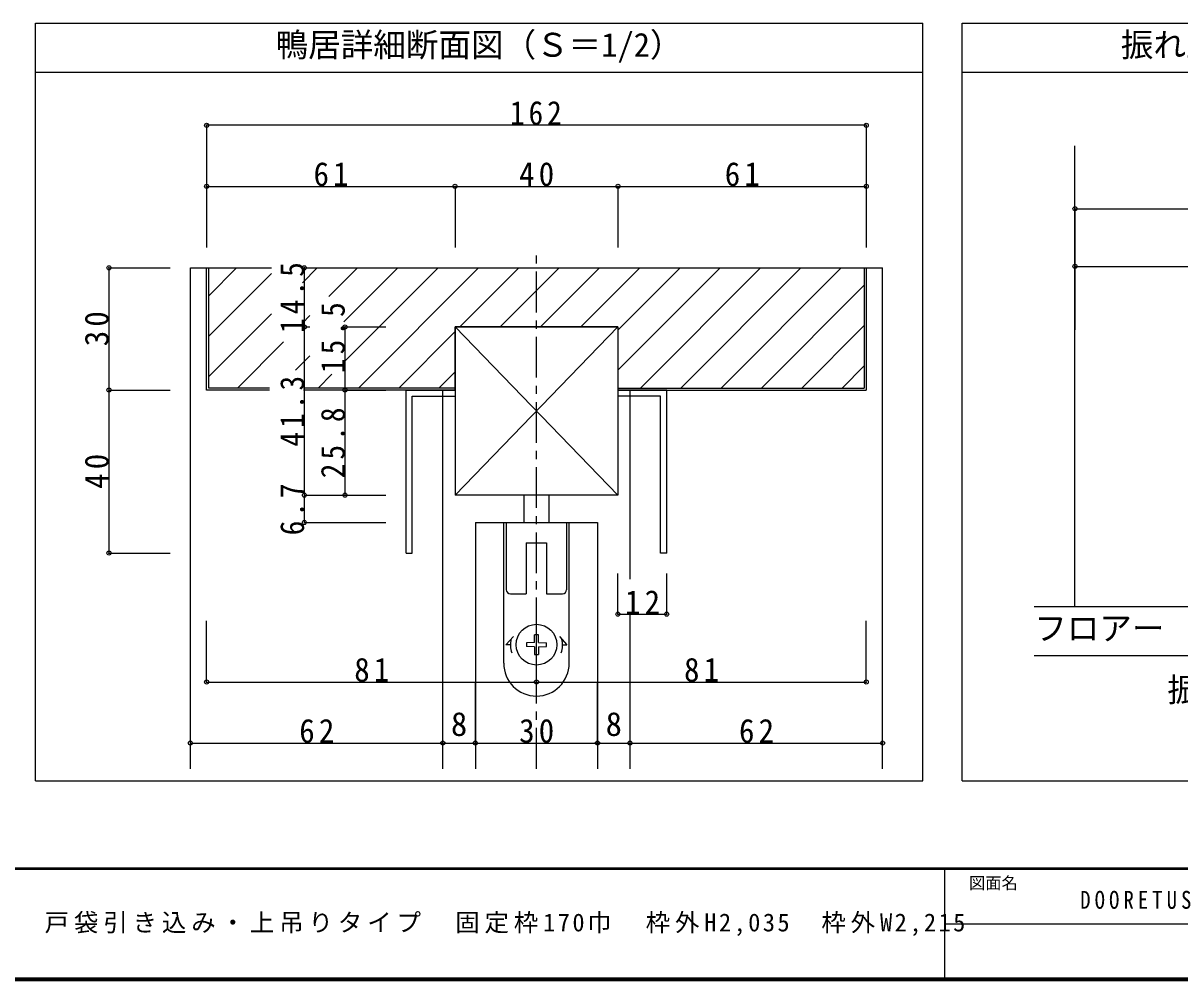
# Model space of a CAD drawing. Units: millimetres on the paper, enlarged 5 times, with parts at other scales. Extents: x -973 to 977, y -718 to 696.
# Drawn here: x -564 to 146, y -701 to -113 of the extents above; entities that cross this region are included whole.
import ezdxf
from ezdxf.enums import TextEntityAlignment as Align

# ---------------------------------------------------------------- set-up
doc = ezdxf.new("R2010")
doc.units = ezdxf.units.MM
doc.header["$LTSCALE"] = 5
doc.header["$PDMODE"] = 32
doc.header["$PDSIZE"] = 2.5
doc.linetypes.add('CHAIN1', pattern=[8, 5, -1, 1, -1])
doc.linetypes.add('DASHED2', pattern=[3, 2, -1])
for name, color, linetype in [('0-A_文字', 3, 'Continuous'), ('1-1_通り芯', 4, 'CHAIN1'), ('1-2_柱', 3, 'Continuous'), ('1-3_仕上げ', 2, 'Continuous'), ('1-4_枠', 3, 'Continuous'), ('1-6_扉', 7, 'DASHED2'), ('1-7_金物', 7, 'Continuous'), ('1-A_文字', 7, 'Continuous'), ('1-B_寸法', 7, 'Continuous'), ('1-C_ハッチ', 4, 'Continuous'), ('F-0_補助線', 7, 'Continuous'), ('F-1_枠', 6, 'Continuous'), ('F-A_文字', 7, 'Continuous')]:
    doc.layers.add(name, color=color, linetype=linetype)
doc.styles.add('ＭＳ ゴシック', font='')
doc.styles.get('ＭＳ ゴシック').set_extended_font_data('MS Gothic')

msp = doc.modelspace()

# ---------------------------------------------------------------- linework, layer by layer
at = {"layer": '0-A_文字'}
for p, q in [((-556.591, -578.142), (-556.591, -113.142)), ((-556.591, -113.142), (-11.591, -113.142)), ((-11.591, -578.142), (-11.591, -113.142)), ((12.409, -113.142), (557.409, -113.142)), ((12.409, -578.142), (12.409, -113.142)), ((-556.591, -143.142), (-11.591, -143.142)), ((12.409, -143.142), (557.409, -143.142)), ((-556.591, -578.142), (-11.591, -578.142)), ((12.409, -578.142), (557.409, -578.142))]:
    msp.add_line(p, q, dxfattribs=at)
at = {"layer": '1-1_通り芯'}
msp.add_line((-248.904, -570.642), (-248.904, -250.794), dxfattribs=at)
at = {"layer": '1-2_柱'}
msp.add_line((-392.6, -263.294), (-98.904, -263.294), dxfattribs=at)
at = {"layer": '1-3_仕上げ'}
for p, q in [((56.728, -471.182), (522.978, -471.182)), ((56.728, -501.182), (522.978, -501.182))]:
    msp.add_line(p, q, dxfattribs=at)
at = {"layer": '1-4_枠'}
for p, q in [((81.728, -471.182), (81.728, -188.407)), ((-451.404, -338.294), (-451.404, -263.294)), ((-451.404, -263.294), (-411.657, -263.294)), ((-450.154, -337.044), (-450.154, -263.294)), ((-392.6, -263.294), (-46.404, -263.294)), ((-47.654, -263.294), (-47.654, -337.044)), ((-46.404, -263.294), (-46.404, -338.294)), ((-298.904, -328.715), (-298.904, -299.544)), ((-298.904, -338.294), (-298.904, -328.715)), ((-412.776, -338.294), (-451.404, -338.294)), ((-412.776, -337.044), (-450.154, -337.044)), ((-298.906, -337.044), (-391.986, -337.044)), ((-298.904, -338.294), (-391.986, -338.294)), ((-198.904, -337.044), (-47.654, -337.044)), ((-198.904, -338.294), (-189.988, -338.294)), ((-189.988, -338.294), (-46.404, -338.294))]:
    msp.add_line(p, q, dxfattribs=at)
at = {"layer": '1-4_枠', "color": 4}
for p, q in [((-461.404, -570.642), (-461.404, -263.294)), ((-461.404, -263.294), (-451.404, -263.294)), ((-46.404, -263.294), (-36.404, -263.294)), ((-36.404, -570.642), (-36.404, -263.294)), ((-306.404, -570.642), (-306.404, -338.294)), ((-191.404, -454.296), (-191.404, -338.294)), ((-191.404, -570.642), (-191.404, -474.941))]:
    msp.add_line(p, q, dxfattribs=at)
at = {"layer": '1-4_枠'}
msp.add_lwpolyline([(-298.904, -299.544), (-198.902, -299.544), (-198.902, -338.294)], dxfattribs=at)
at = {"layer": '1-6_扉', "color": 6, "linetype": 'Continuous'}
for p, q in [((-286.404, -419.544), (-286.404, -570.642)), ((-286.404, -419.544), (-211.404, -419.544)), ((-211.404, -419.544), (-211.404, -570.642))]:
    msp.add_line(p, q, dxfattribs=at)
at = {"layer": '1-7_金物'}
for p, q in [((-298.904, -299.544), (-298.904, -402.794)), ((-198.904, -299.544), (-298.904, -299.544)), ((-198.904, -299.544), (-298.904, -402.794)), ((-198.904, -299.544), (-198.904, -402.794)), ((-328.904, -338.294), (-298.904, -338.294)), ((-328.904, -438.294), (-328.904, -338.294)), ((-168.904, -338.294), (-198.904, -338.294)), ((-168.904, -438.294), (-168.904, -338.294)), ((-325.154, -438.294), (-325.154, -342.044)), ((-325.154, -342.044), (-298.904, -342.044)), ((-172.654, -342.044), (-198.904, -342.044)), ((-172.654, -438.294), (-172.654, -342.044)), ((-256.404, -419.544), (-256.404, -402.794)), ((-241.404, -402.794), (-241.404, -419.544)), ((-269.029, -505.919), (-269.029, -419.544)), ((-268.545, -419.544), (-229.045, -419.544)), ((-267.402, -419.544), (-267.402, -460.794)), ((-230.402, -419.544), (-230.402, -460.794)), ((-228.779, -505.919), (-228.779, -419.544)), ((-255.154, -432.044), (-255.154, -463.294)), ((-255.154, -432.044), (-242.654, -432.044)), ((-242.654, -432.044), (-242.654, -463.294)), ((-328.904, -438.294), (-325.154, -438.294)), ((-168.904, -438.294), (-172.654, -438.294)), ((-264.902, -463.294), (-255.154, -463.294)), ((-242.654, -463.294), (-232.902, -463.294)), ((-263.044, -489.544), (-267.652, -494.544)), ((-250.201, -493.244), (-250.117, -488.419)), ((-247.687, -488.419), (-250.117, -488.419)), ((-247.603, -493.244), (-247.687, -488.419)), ((-234.76, -489.544), (-230.152, -494.544)), ((-264.902, -494.544), (-267.652, -494.544)), ((-250.201, -493.244), (-255.027, -493.329)), ((-255.027, -493.329), (-255.027, -495.759)), ((-250.201, -495.843), (-255.027, -495.759)), ((-250.201, -495.843), (-250.117, -500.669)), ((-247.603, -495.843), (-247.687, -500.669)), ((-247.603, -493.244), (-242.777, -493.329)), ((-247.603, -495.843), (-242.777, -495.759)), ((-242.777, -495.759), (-242.777, -493.329)), ((-232.902, -494.544), (-230.152, -494.544)), ((-250.117, -500.669), (-247.687, -500.669))]:
    msp.add_line(p, q, dxfattribs=at)
msp.add_lwpolyline([(-298.904, -299.544), (-198.904, -402.794), (-298.904, -402.794)], dxfattribs=at)
msp.add_circle((-248.902, -494.544), 12.5, dxfattribs=at)
for centre, radius, start, end in [((-264.902, -460.794), 2.5, 180, 270), ((-232.902, -460.794), 2.5, 270, 0), ((-248.902, -494.544), 16, 167.82427, 198.20996), ((-248.902, -494.544), 16, 341.79004, 12.17573), ((-248.904, -505.919), 20.125, 180, 270), ((-248.904, -505.919), 20.125, 270, 0)]:
    msp.add_arc(centre, radius, start, end, dxfattribs=at)
at = {"layer": '1-B_寸法', "color": 4}
for p, q in [((-451.404, -175.794), (-451.404, -250.794)), ((-46.404, -175.794), (-451.404, -175.794)), ((-46.404, -175.794), (-46.404, -250.794)), ((-451.404, -213.294), (-298.904, -213.294)), ((-298.904, -213.294), (-198.902, -213.294)), ((-298.904, -213.294), (-298.904, -250.794)), ((-198.902, -213.294), (-46.404, -213.294)), ((-198.902, -213.294), (-198.902, -250.794)), ((81.728, -227.051), (81.728, -301.293)), ((81.728, -227.051), (506.728, -227.051)), ((81.728, -262.392), (236.728, -262.392)), ((-511.404, -263.294), (-473.904, -263.294)), ((-511.404, -263.294), (-511.404, -338.294)), ((-391.404, -263.294), (-341.404, -263.294)), ((-391.404, -299.544), (-391.404, -263.294)), ((-391.404, -402.794), (-391.404, -299.544)), ((-391.404, -299.544), (-388.016, -299.544)), ((-367.227, -299.544), (-341.404, -299.544)), ((-366.404, -338.294), (-366.404, -299.544)), ((-511.404, -338.294), (-511.404, -438.294)), ((-511.404, -338.294), (-473.904, -338.294)), ((-366.404, -338.294), (-341.404, -338.294)), ((-366.404, -402.794), (-366.404, -338.294)), ((-391.404, -402.794), (-341.404, -402.794)), ((-391.404, -419.544), (-391.404, -402.794)), ((-391.404, -419.544), (-341.404, -419.544)), ((-511.404, -438.294), (-473.904, -438.294)), ((-198.904, -475.794), (-198.904, -450.794)), ((-168.904, -475.794), (-168.904, -450.794)), ((-198.904, -475.794), (-168.904, -475.794)), ((-451.404, -517.451), (-451.404, -479.951)), ((-248.904, -517.451), (-248.904, -479.951)), ((-46.404, -517.451), (-46.404, -479.951)), ((-461.404, -554.951), (-461.404, -517.451)), ((-451.404, -517.451), (-248.904, -517.451)), ((-306.404, -554.951), (-306.404, -517.451)), ((-286.404, -554.951), (-286.404, -517.451)), ((-248.904, -517.451), (-46.404, -517.451)), ((-211.404, -554.951), (-211.404, -517.451)), ((-191.404, -554.951), (-191.404, -517.451)), ((-36.404, -554.951), (-36.404, -517.451)), ((-461.404, -554.951), (-306.404, -554.951)), ((-306.404, -554.951), (-286.404, -554.951)), ((-286.404, -554.951), (-211.404, -554.951)), ((-211.404, -554.951), (-191.404, -554.951)), ((-191.404, -554.951), (-36.404, -554.951))]:
    msp.add_line(p, q, dxfattribs=at)
at = {"layer": '1-B_寸法'}
for p in [(-451.404, -175.794), (-46.404, -175.794), (-451.404, -213.294), (-298.904, -213.294), (-198.902, -213.294), (-46.404, -213.294), (81.728, -227.051), (-511.404, -263.294), (-391.404, -263.294), (81.728, -262.392), (-391.404, -299.544), (-366.404, -299.544), (-511.404, -338.294), (-366.404, -338.294), (-391.404, -402.794), (-366.404, -402.794), (-391.404, -419.544), (-511.404, -438.294), (-198.904, -475.794), (-168.904, -475.794), (-451.404, -517.451), (-248.904, -517.451), (-46.404, -517.451), (-461.404, -554.951), (-306.404, -554.951), (-286.404, -554.951), (-211.404, -554.951), (-191.404, -554.951), (-36.404, -554.951)]:
    msp.add_point(p, dxfattribs=at)
at = {"layer": '1-C_ハッチ'}
for p, q in [((-450.154, -280.457), (-432.991, -263.294)), ((-450.154, -305.206), (-411.657, -266.708)), ((-392.6, -272.4), (-383.493, -263.294)), ((-376.332, -280.881), (-358.745, -263.294)), ((-367.227, -321.273), (-309.247, -263.294)), ((-367.227, -296.524), (-333.996, -263.294)), ((-358.248, -337.044), (-284.498, -263.294)), ((-296, -299.544), (-259.75, -263.294)), ((-271.251, -299.544), (-235.001, -263.294)), ((-246.502, -299.544), (-210.252, -263.294)), ((-221.753, -299.544), (-185.503, -263.294)), ((-198.902, -326.19), (-136.006, -263.294)), ((-198.902, -301.441), (-160.755, -263.294)), ((-185.007, -337.044), (-111.257, -263.294)), ((-160.259, -337.044), (-86.509, -263.294)), ((-135.51, -337.044), (-61.76, -263.294)), ((-110.761, -337.044), (-47.654, -273.937)), ((-450.154, -329.954), (-411.657, -291.457)), ((-392.6, -297.149), (-388.016, -292.565)), ((-333.5, -337.044), (-298.904, -302.448)), ((-86.012, -337.044), (-47.654, -298.685)), ((-432.495, -337.044), (-404.214, -308.763)), ((-396.789, -326.087), (-388.016, -317.314)), ((-61.264, -337.044), (-47.654, -323.434)), ((-382.997, -337.044), (-374.477, -328.524)), ((-308.751, -337.044), (-298.904, -327.197))]:
    msp.add_line(p, q, dxfattribs=at)
at = {"layer": 'F-1_枠'}
for p, q in [((976.653, -631.667), (-973.347, -631.667)), ((976.653, -632.5), (-973.347, -632.5)), ((1.653, -632.5), (1.653, -699.167)), ((1.653, -665.833), (974.986, -665.834)), ((976.653, -699.167), (-973.347, -699.167)), ((976.653, -700), (-973.347, -700)), ((976.653, -700.833), (-973.347, -700.833))]:
    msp.add_line(p, q, dxfattribs=at)

# ---------------------------------------------------------------- texts
at = {"layer": '0-A_文字', "color": 7, "style": 'ＭＳ ゴシック'}
for s, p in [('鴨居詳細断面図（Ｓ＝1/2）', (-409.091, -138.142)), ('振れ止め金具取り付け位置（Ｓ＝1/2）', (109.909, -138.142))]:
    msp.add_text(s, height=14.66, dxfattribs=at).set_placement(p, align=Align.BOTTOM_LEFT)
at = {"layer": '1-A_文字', "style": 'ＭＳ ゴシック'}
for s, p in [('フロアー', (56.726, -496.182)), ('振れ止め金具', (138.485, -533.902))]:
    msp.add_text(s, height=14.66, dxfattribs=at).set_placement(p, align=Align.BOTTOM_LEFT)
at = {"layer": '1-B_寸法', "style": 'ＭＳ ゴシック'}
for p in [(-301.404, -554.951), (-206.404, -554.951)]:
    msp.add_text('8', height=14.66, dxfattribs=at).set_placement(p, align=Align.BOTTOM_LEFT)
at = {"layer": '1-B_寸法', "char_height": 14.66, "attachment_point": 7, "style": 'ＭＳ ゴシック'}
for s, insert in [('\\T1.27;\\W0.9;162', (-265.154, -175.794)), ('\\T1.27;\\W0.95;61', (-385.779, -213.294)), ('\\T1.27;\\W0.95;40', (-259.528, -213.294)), ('\\T1.27;\\W0.95;61', (-133.278, -213.294)), ('\\T1.27;\\W0.95;12', (-194.529, -475.794)), ('\\T1.27;\\W0.95;81', (-360.779, -517.451)), ('\\T1.27;\\W0.95;81', (-158.279, -517.451)), ('\\T1.27;\\W0.95;62', (-394.529, -554.951)), ('\\T1.27;\\W0.95;30', (-259.529, -554.951)), ('\\T1.27;\\W0.95;62', (-124.529, -554.951))]:
    msp.add_mtext(s, dxfattribs=dict(at, insert=insert))
at = {"layer": '1-B_寸法', "char_height": 14.66, "attachment_point": 7, "rotation": 90, "style": 'ＭＳ ゴシック'}
for s, insert in [('\\T1.28;\\W0.9;14.5', (-391.404, -303.294)), ('\\T1.27;\\W0.95;30', (-511.404, -311.419)), ('\\T1.28;\\W0.9;15.5', (-366.404, -327.877)), ('\\T1.28;\\W0.9;41.3', (-391.404, -373.044)), ('\\T1.28;\\W0.9;25.8', (-366.404, -392.419)), ('\\T1.27;\\W0.95;40', (-511.404, -398.919)), ('\\T1.27;\\W0.9;6.7', (-391.404, -427.419))]:
    msp.add_mtext(s, dxfattribs=dict(at, insert=insert))
at = {"layer": 'F-0_補助線', "insert": (84.986, -656.798), "char_height": 11, "attachment_point": 7, "style": 'ＭＳ ゴシック'}
msp.add_mtext('\\T1.39;\\W0.85;DOORETUS', dxfattribs=at)
at = {"layer": 'F-A_文字', "style": 'ＭＳ ゴシック'}
msp.add_text('図面名', height=7.331, dxfattribs=at).set_placement((16.653, -646.667), align=Align.BOTTOM_LEFT)
at = {"layer": 'F-A_文字', "insert": (-847.938, -673.333), "char_height": 11, "attachment_point": 7, "style": 'ＭＳ ゴシック'}
msp.add_mtext('\\T1.2;ドレタス\u3000自閉式\\~幅広引き込み戸\u3000戸袋引き込み・上吊りタイプ\u3000固定枠170巾\u3000枠外H2,035\u3000枠外W2,215', dxfattribs=at)

doc.saveas('drawing.dxf')
